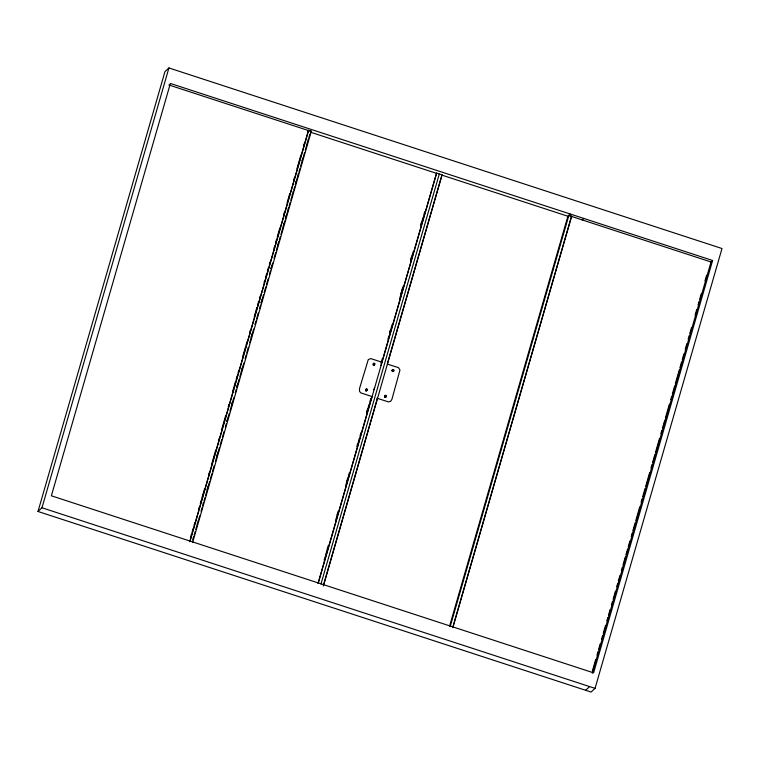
<?xml version="1.0" encoding="UTF-8"?>
<svg xmlns="http://www.w3.org/2000/svg" width="760" height="760" viewBox="0 0 760 760"><rect width="100%" height="100%" fill="white"/><g stroke="black" fill="none" stroke-linecap="round" stroke-linejoin="round"><path stroke-width="1.14" d="M365.598 390.079L365.854 389.424M367.337 390.345L367.289 389.177L366.339 388.997M373.188 363.926L373.34 364.99L374.186 365.265M386.469 396.159L386.213 396.805M392.008 370.5L392.625 369.445M393.756 370.766L393.433 369.522M38 511.47L164.948 71.639L168.929 67.944L722 248.53L595.052 688.361L591.071 692.056L38 511.47L41.98 507.775L168.929 67.944M190.446 537.728L191.434 534.308M192.09 532.028L193.078 528.618M194.066 525.198L194.721 522.918M198.664 509.247L199.32 506.977M200.307 503.557L201.295 500.137M201.951 497.857L204.582 488.747M208.525 475.076L209.19 472.805M211.821 463.685L215.764 450.015M218.395 440.904L219.051 438.624M221.682 429.514L225.625 415.844M228.256 406.733L228.912 404.453M232.855 390.792L235.486 381.672M236.151 379.401L237.13 375.981M238.118 372.562L238.773 370.281M242.725 356.611L245.356 347.5M246.012 345.22L247 341.81M249.622 332.699L250.287 330.419M254.23 316.749L256.861 307.638M257.517 305.358L258.505 301.938M259.492 298.519L260.148 296.248M264.091 282.577L264.746 280.298M265.734 276.877L266.722 273.467M267.377 271.187L268.365 267.767M269.353 264.347L270.009 262.077M273.952 248.406L274.616 246.126M275.595 242.706L276.583 239.295M277.248 237.016L279.87 227.905M283.822 214.234L284.477 211.954M287.109 202.844L289.74 193.724M293.683 180.063L294.338 177.783M296.97 168.673L300.912 155.002M303.544 145.891L304.199 143.611M189.725 541.728L308.417 130.52M189.924 541.547L308.617 130.34L311.324 131.224L192.641 542.431M192.631 539.942L193.619 536.522M197.23 523.991L198.218 520.572M202.493 505.761L203.48 502.35M207.1 489.82L208.078 486.4M216.961 455.648L217.949 452.228M226.822 421.477L227.81 418.057M231.429 405.526L232.408 402.106M236.683 387.305L237.671 383.885M241.291 371.355L242.278 367.935M251.151 337.183L252.139 333.763M261.012 303.012L262 299.592M270.883 268.841L271.861 265.42M277.78 244.919L278.768 241.499M282.387 228.969L284.031 223.278M285.342 218.718L286.33 215.298M287.651 210.748L288.629 207.328M292.248 194.798L293.236 191.377M295.212 184.547L296.191 181.127M297.512 176.577L298.499 173.156M302.109 160.626L303.098 157.206M306.717 144.675L308.36 138.985M194.142 535.192L195.13 531.781M195.785 529.501L197.429 523.802M198.75 519.251L199.737 515.831M201.048 511.271L202.036 507.861M204.003 501.02L204.991 497.61M205.647 495.33L209.598 481.659M210.254 479.38L211.898 473.689M212.553 471.409L214.196 465.709M215.517 461.159L219.459 447.488M220.115 445.208L221.758 439.517M222.414 437.237L224.067 431.537M225.378 426.987L226.366 423.567M227.021 421.287L229.32 413.316M229.976 411.036L233.928 397.366M235.239 392.815L236.227 389.395M236.882 387.115L239.181 379.145M239.846 376.865L243.789 363.195M245.1 358.644L246.088 355.224M246.744 352.944L248.397 347.253M249.708 342.694L253.65 329.023M254.97 324.472L255.958 321.052M256.614 318.772L258.257 313.072M259.569 308.522L260.556 305.102M261.212 302.822L263.511 294.851M264.176 292.572L265.82 286.881M266.475 284.601L268.118 278.901M269.43 274.351L270.417 270.93M271.073 268.651L272.726 262.96M274.037 258.4L275.68 252.709M276.336 250.429L277.979 244.73M279.3 240.179L280.278 236.759M280.944 234.479L282.587 228.788M283.898 224.228L284.886 220.809M285.541 218.538L287.841 210.558M289.161 206.007L290.149 202.587M290.805 200.307L292.448 194.617M293.759 190.057L294.747 186.637M295.402 184.366L297.711 176.386M299.022 171.836L300.01 168.416M300.666 166.136L302.309 160.445M303.63 155.886L304.608 152.465M305.273 150.185L306.916 144.495M308.883 137.665L309.871 134.244M327.237 548.995L328.225 545.575M337.098 514.824L338.086 511.404M346.969 480.652L347.947 477.233M356.829 446.471L357.817 443.061M366.69 412.3L367.678 408.889M389.481 333.345L390.45 329.992M400.947 293.616L402.591 287.935M410.79 259.512L411.777 256.101M420.641 225.406L421.619 221.986M324.149 560.196L325.137 556.785M325.793 554.505L327.437 548.806M335.654 520.334L337.298 514.634M345.515 486.162L347.168 480.462M348.479 475.902L349.467 472.492M358.34 441.731L359.328 438.32M359.983 436.041L360.971 432.62M366.558 413.259L369.189 404.149M369.844 401.869L370.832 398.449M381.026 363.137L382.346 358.587M387.933 339.216L388.92 335.797M389.576 333.526L392.207 324.406M399.437 299.354L403.389 285.684M410.618 260.623L413.25 251.512M420.812 225.311L423.111 217.341M423.766 215.061L424.755 211.641M318.041 583.376L371.963 396.568M373.93 389.737L374.594 387.457M380.921 365.522L436.601 173.128L442.026 174.895L323.332 586.102M318.24 583.195L436.601 173.128M320.948 584.079L439.308 174.011M323.466 585.153L377.378 398.344M442.026 174.895L387.277 364.078L398.477 367.64L399.988 369.977L391.923 399.304L390.754 401.213L388.578 401.945L376.95 398.183M449.53 626.316L567.891 216.248L570.275 214.025M450.195 626.525L568.889 215.317L571.596 216.21L452.903 627.408M452.703 627.598L571.596 216.21M592.353 671.08L595.65 659.67M596.971 655.111L597.958 651.69M598.614 649.41L600.258 643.701M601.578 639.141L602.566 635.721M603.221 633.441L605.53 625.452M606.841 620.892L607.829 617.471M608.494 615.192L610.137 609.482M611.458 604.922L612.446 601.502M613.101 599.222L615.4 591.232M616.721 586.672L617.709 583.253M618.364 580.963L620.017 575.263M621.328 570.703L622.317 567.283M622.981 564.994L625.281 557.014M625.936 554.733L627.589 549.024M628.244 546.744L629.888 541.044M631.208 536.484L632.197 533.054M632.852 530.774L635.16 522.794M635.816 520.514L639.768 506.825M641.088 502.265L642.077 498.836M642.732 496.556L645.031 488.575M645.696 486.295L649.648 472.606M650.959 468.036L651.947 464.616M652.612 462.337L654.911 454.356M655.576 452.067L659.519 438.387M660.839 433.817L661.827 430.397M662.482 428.117L664.791 420.137M665.447 417.848L669.399 404.168M670.719 399.599L671.707 396.178M672.362 393.898L674.671 385.909M675.327 383.629L679.278 369.94M679.934 367.659L681.577 361.959M682.242 359.68L683.886 353.97M685.207 349.41L686.85 343.71M688.161 339.15L689.149 335.72M689.814 333.44L691.457 327.74M695.077 315.191L696.73 309.491M698.041 304.922L699.029 301.501M699.684 299.221L701.337 293.522M704.957 280.972L706.6 275.272M592.334 673.189L711.018 261.981L712.614 260.499L170.382 83.457L51.366 495.795L593.598 672.847L712.614 260.499M373.293 363.66L373.236 365.085L374.414 365.151M365.645 389.785L366.016 389.196M393.651 371.032L393.832 369.835M384.626 395.988L384.987 395.39M384.835 395.627L385.026 397.404M386.422 396.445L386.051 397.034M392.426 369.616L392.094 371.051L393.385 371.355M393.747 370.947L392.834 371.602M307.819 131.081L308.617 130.34M310.526 131.964L311.324 131.224M366.082 391.229L365.693 389.984M582.245 219.934L583.832 218.452M585.646 690.289L589.627 686.593M373.777 363.223L374.822 363.992M374.015 363.185L374.623 363.498M366.577 388.959L367.394 390.051M168.796 84.939L311.125 131.413M568.689 215.507L570.494 216.096M571.396 216.391L711.018 261.981M310.337 132.145L436.401 173.309M441.826 175.085L567.891 216.248M381.947 362.216L370.747 358.587L368.258 359.623L359.47 388.712L359.556 391.4L360.838 392.891L372.447 396.71M41.98 507.775L595.052 688.361M392.702 371.469L392.122 370.699M385.785 395.19L386.374 396.255M385.063 397.433L384.55 396.919M366.282 391.048L365.702 390.269M385.054 397.138L384.674 396.178M374.851 363.641L374.832 364.287"/></g></svg>
